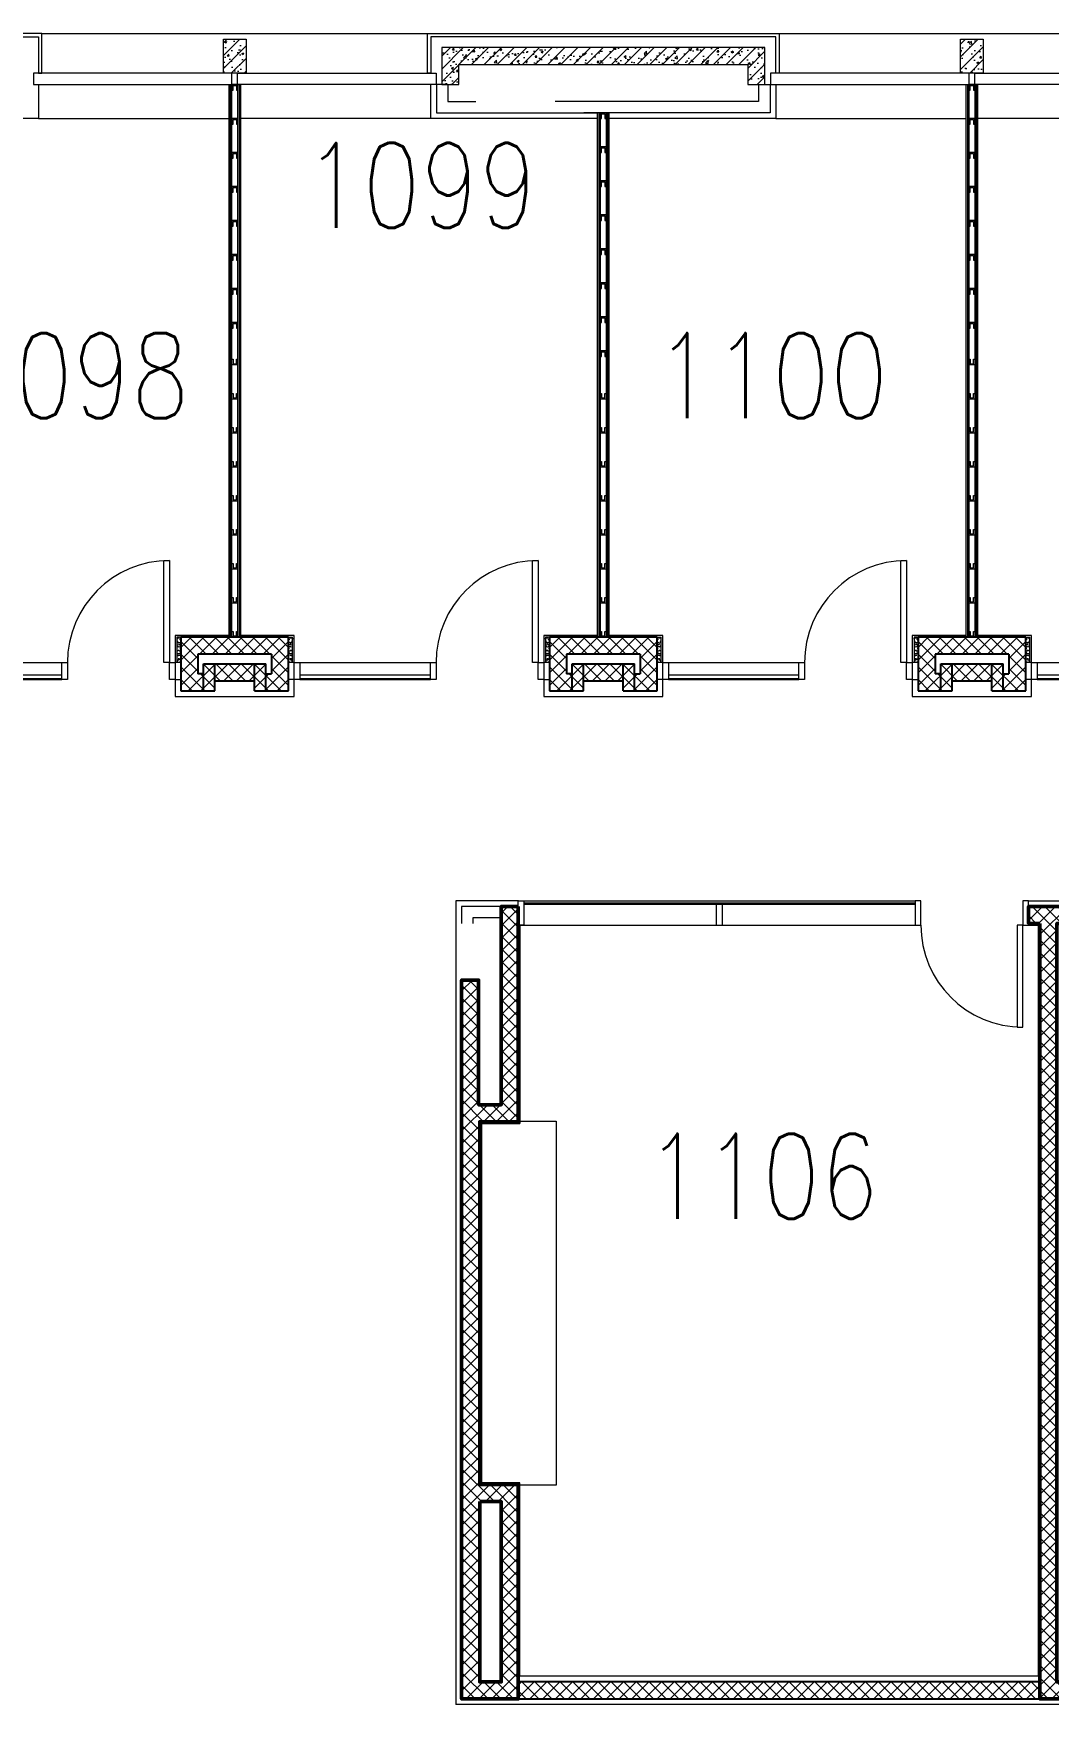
# Model space of a CAD drawing. Header units: inches. Extents: x 13084 to 220150, y 6494 to 167180.
# Drawn here: x 164090 to 173041, y 149840 to 164580 of the extents above; entities that cross this region are included whole.
import ezdxf
from ezdxf.enums import TextEntityAlignment as Align

# ---------------------------------------------------------------- set-up
doc = ezdxf.new("R2010")
doc.units = ezdxf.units.IN
doc.header["$MEASUREMENT"] = 0
for name, color, linetype, lineweight in [('Ground Floor$0$A-G250-G-Walls-Low-Level', 8, 'Continuous', 15), ('Ground Floor$0$A-G250-G-Walls-Precast-Concrete', 7, 'Continuous', 15), ('Ground Floor$0$A-G250-M-Walls-Blockwork', 7, 'Continuous', 25), ('Ground Floor$0$A-G250-M-Walls-Plasterboard-Partition', 7, 'Continuous', 15), ('Ground Floor$0$A-G252-H-Internal-Walls', 251, 'Continuous', 9), ('Ground Floor$0$A-G262-H-Precast-Panel', 251, 'Continuous', 5), ('Ground Floor$0$A-G312-M-Wall-Cladding-Panel', 7, 'Continuous', 9), ('Ground Floor$0$A-G312-M-Wall-Finish-Plaster', 7, 'Continuous', 15), ('Ground Floor$0$A-G321-M-Window', 251, 'Continuous', 9), ('Ground Floor$0$A-G322-M-Door', 251, 'Continuous', 15), ('Ground Floor$0$A-G4-M-Furniture-Built-In', 251, 'Continuous', 9), ('Ground Floor$0$Z-Z001-S-Room-Name-Identification-250', 7, 'Continuous', 15)]:
    doc.layers.add(name, color=color, linetype=linetype, lineweight=lineweight)
doc.styles.add('Ground Floor$0$Tag-RomanS', font='romans.shx', dxfattribs={"width": 0.8})
pattern_1 = [(45, (31615.24, 164129.57), (-56.1266, 56.1266), []), (135, (31615.24, 164129.57), (-56.1266, -56.1266), [])]

# ---------------------------------------------------------------- blocks, each defined once
blk = doc.blocks.new('Ground Floor$0$tag-roomname')
at = {"lineweight": 18, "ltscale": 0.01, "style": 'Ground Floor$0$Tag-RomanS', "width": 0.8}
blk.add_attdef('ROOM_NO_2', text='', height=3, dxfattribs=at).set_placement((0, 1.612), align=Align.MIDDLE_CENTER)
at = {"linetype": 'ByBlock', "lineweight": 13, "ltscale": 0.01, "style": 'Ground Floor$0$Tag-RomanS', "width": 0.8, "flags": 1}
for tag, p in [('ROOM_NAME_1', (0, -2.288)), ('AREA', (0, -5.744))]:
    blk.add_attdef(tag, text='', height=2.8, dxfattribs=at).set_placement(p, align=Align.MIDDLE_CENTER)
blk = doc.blocks.new('Ground Floor$0$Precast 1')
at = {"layer": 'Ground Floor$0$A-G262-H-Precast-Panel'}
h = blk.add_hatch(dxfattribs=at)
h.set_pattern_fill('AR-CONC', color=256, style=0)
h.set_pattern_definition([(50, (-134235.87, -913.52), (182.18467, -15.93909), [19.05, -209.55]), (355, (-134235.87, -913.52), (-35.24283, 191.05664), [15.24, -167.64]), (100.451, (-134220.69, -914.85), (146.9425, 175.11669), [16.19, -178.09]), (46.1842, (-134235.87, -862.72), (271.07904, -42.04233), [28.575, -314.325]), (96.6356, (-134213.28, -866.23), (237.40423, 247.42556), [24.285, -267.135]), (351.184, (-134235.87, -862.72), (237.4046, 247.4251), [22.86, -251.46]), (21, (-134210.47, -875.42), (151.61488, -102.26552), [19.05, -209.55]), (326, (-134210.47, -875.42), (61.80203, 184.18797), [15.24, -167.64]), (71.4514, (-134197.84, -883.94), (213.4165, 81.92286), [16.19, -178.09]), (37.5, (-134235.87, -913.52), (3.088603, 84.55504), [0, -165.608, 0, -170.18, 0, -168.275]), (7.5, (-134235.87, -913.52), (66.81966, 100.180575), [0, -97.028, 0, -161.798, 0, -64.135]), (327.5, (-134292.51, -913.52), (135.590595, -5.728744), [0, -63.5, 0, -198.12, 0, -262.89]), (317.5, (-134317.91, -913.52), (148.12918, 25.42649), [0, -82.55, 0, -131.572, 0, -186.69])])
h.paths.add_polyline_path([(114, 168), (-86, 168), (-86, -132), (114, -132)])
h = blk.add_hatch(dxfattribs=at)
h.set_pattern_fill('ANSI31', color=256, scale=25, style=0)
h.set_pattern_definition([(45, (-134235.87, -913.52), (-56.1266, 56.1266), [])])
h.paths.add_polyline_path([(114, 168), (-86, 168), (-86, -132), (114, -132)])
at = {"layer": 'Ground Floor$0$A-G250-G-Walls-Precast-Concrete', "elevation": 0}
blk.add_lwpolyline([(-86, 168), (114, 168), (114, -132), (-86, -132)], close=True, dxfattribs=at)
blk = doc.blocks.new('Ground Floor$0$Door1-faculty offices-2200')
at = {"layer": 'Ground Floor$0$A-G321-M-Window'}
blk.add_lwpolyline([(50, -65), (1200, -65), (1200, -35), (50, -35)], close=True, dxfattribs=at)
at = {"layer": 'Ground Floor$0$A-G322-M-Door'}
for p, q in [((50, 75), (1200, 75)), ((50, -75), (1200, -75))]:
    blk.add_line(p, q, dxfattribs=at)
for points in [[(2100, 975), (2150, 975), (2150, 75), (2100, 75)], [(50, 75), (50, -75), (0, -75), (0, 75)], [(1250, 75), (1250, -75), (1200, -75), (1200, 75)], [(2200, 75), (2200, -75), (2150, -75), (2150, 75)]]:
    blk.add_lwpolyline(points, close=True, dxfattribs=at)
blk.add_arc((2150, 75), 900, 90, 180, dxfattribs=at)
blk = doc.blocks.new('Ground Floor$0$Part Frame8')
for p, q in [((0, 100, 0), (4875, 100, 0)), ((0, 100, 0), (0, 0)), ((0, 87), (4875, 87)), ((0, 75), (4875, 75)), ((4875, 25), (0, 25)), ((4875, 12), (0, 12)), ((4875, 0, 0), (0, 0)), ((4875, 100, 0), (4875, 0, 0)), ((4875, 100, 0), (4875, 0))]:
    blk.add_line(p, q)
for points in [[(0, 25), (0, 75), (50, 75), (50, 65), (10, 65), (10, 35), (50, 35), (50, 25)], [(300, 25), (300, 75), (350, 75), (350, 65), (310, 65), (310, 35), (350, 35), (350, 25)], [(600, 25), (600, 75), (650, 75), (650, 65), (610, 65), (610, 35), (650, 35), (650, 25)], [(900, 25), (900, 75), (950, 75), (950, 65), (910, 65), (910, 35), (950, 35), (950, 25)], [(1200, 25), (1200, 75), (1250, 75), (1250, 65), (1210, 65), (1210, 35), (1250, 35), (1250, 25)], [(1500, 25), (1500, 75), (1550, 75), (1550, 65), (1510, 65), (1510, 35), (1550, 35), (1550, 25)], [(1800, 25), (1800, 75), (1850, 75), (1850, 65), (1810, 65), (1810, 35), (1850, 35), (1850, 25)], [(2100, 25), (2100, 75), (2150, 75), (2150, 65), (2110, 65), (2110, 35), (2150, 35), (2150, 25)], [(2400, 25), (2400, 75), (2450, 75), (2450, 65), (2410, 65), (2410, 35), (2450, 35), (2450, 25)], [(2775, 25), (2775, 75), (2725, 75), (2725, 65), (2765, 65), (2765, 35), (2725, 35), (2725, 25)], [(3075, 25), (3075, 75), (3025, 75), (3025, 65), (3065, 65), (3065, 35), (3025, 35), (3025, 25)], [(3375, 25), (3375, 75), (3325, 75), (3325, 65), (3365, 65), (3365, 35), (3325, 35), (3325, 25)], [(3675, 25), (3675, 75), (3625, 75), (3625, 65), (3665, 65), (3665, 35), (3625, 35), (3625, 25)], [(3975, 25), (3975, 75), (3925, 75), (3925, 65), (3965, 65), (3965, 35), (3925, 35), (3925, 25)], [(4275, 25), (4275, 75), (4225, 75), (4225, 65), (4265, 65), (4265, 35), (4225, 35), (4225, 25)], [(4575, 25), (4575, 75), (4525, 75), (4525, 65), (4565, 65), (4565, 35), (4525, 35), (4525, 25)], [(4875, 25), (4875, 75), (4825, 75), (4825, 65), (4865, 65), (4865, 35), (4825, 35), (4825, 25)]]:
    blk.add_lwpolyline(points, close=True)
blk = doc.blocks.new('Ground Floor$0$Part Frame9')
for p, q in [((0, 100), (4625, 100, 0)), ((0, 100), (0, 0)), ((0, 87), (4625, 87, 0)), ((0, 75), (4625, 75, 0)), ((4625, 25, 0), (0, 25)), ((4625, 12, 0), (0, 12)), ((4625, 0, 0), (0, 0)), ((4625, 0, 0), (4625, 100, 0))]:
    blk.add_line(p, q)
for points in [[(0, 25), (0, 75), (50, 75), (50, 65), (10, 65), (10, 35), (50, 35), (50, 25)], [(300, 25), (300, 75), (350, 75), (350, 65), (310, 65), (310, 35), (350, 35), (350, 25)], [(600, 25), (600, 75), (650, 75), (650, 65), (610, 65), (610, 35), (650, 35), (650, 25)], [(900, 25), (900, 75), (950, 75), (950, 65), (910, 65), (910, 35), (950, 35), (950, 25)], [(1200, 25), (1200, 75), (1250, 75), (1250, 65), (1210, 65), (1210, 35), (1250, 35), (1250, 25)], [(1500, 25), (1500, 75), (1550, 75), (1550, 65), (1510, 65), (1510, 35), (1550, 35), (1550, 25)], [(1800, 25), (1800, 75), (1850, 75), (1850, 65), (1810, 65), (1810, 35), (1850, 35), (1850, 25)], [(2100, 25), (2100, 75), (2150, 75), (2150, 65), (2110, 65), (2110, 35), (2150, 35), (2150, 25)], [(2525, 25), (2525, 75), (2475, 75), (2475, 65), (2515, 65), (2515, 35), (2475, 35), (2475, 25)], [(2825, 25), (2825, 75), (2775, 75), (2775, 65), (2815, 65), (2815, 35), (2775, 35), (2775, 25)], [(3125, 25), (3125, 75), (3075, 75), (3075, 65), (3115, 65), (3115, 35), (3075, 35), (3075, 25)], [(3425, 25), (3425, 75), (3375, 75), (3375, 65), (3415, 65), (3415, 35), (3375, 35), (3375, 25)], [(3725, 25), (3725, 75), (3675, 75), (3675, 65), (3715, 65), (3715, 35), (3675, 35), (3675, 25)], [(4025, 25), (4025, 75), (3975, 75), (3975, 65), (4015, 65), (4015, 35), (3975, 35), (3975, 25)], [(4325, 25), (4325, 75), (4275, 75), (4275, 65), (4315, 65), (4315, 35), (4275, 35), (4275, 25)], [(4625, 25), (4625, 75), (4575, 75), (4575, 65), (4615, 65), (4615, 35), (4575, 35), (4575, 25)]]:
    blk.add_lwpolyline(points, close=True)

msp = doc.modelspace()

# ---------------------------------------------------------------- hatches: boundary and pattern name
at = {"layer": 'Ground Floor$0$A-G252-H-Internal-Walls'}
h = msp.add_hatch(dxfattribs=at)
h.set_pattern_fill('AR-CONC', color=256, scale=0.3, angle=90, style=0)
h.set_pattern_definition([(40, (296865.234, 164014.57), (-4.781726, 54.6554), [5.715, -62.865]), (95, (296865.234, 164014.57), (57.316993, -10.572848), [4.572, -50.292]), (349.549, (296864.836, 164019.124), (52.535006, 44.08275), [4.857, -53.427]), (43.8158, (296880.474, 164014.57), (-12.6127, 81.323712), [8.5725, -94.2975]), (353.3644, (296879.42, 164021.35), (74.227667, 71.22127), [7.2855, -80.1405]), (98.816, (296880.474, 164014.57), (74.227535, 71.22138), [6.858, -75.438]), (69, (296876.664, 164022.19), (-30.679656, 45.484464), [5.715, -62.865]), (124, (296876.664, 164022.19), (55.25639, 18.540609), [4.572, -50.292]), (18.5486, (296874.11, 164025.98), (24.576857, 64.024947), [4.857, -53.427]), (52.5, (296865.234, 164014.57), (25.3665117, 0.926581), [0, -49.6824, 0, -51.054, 0, -50.4825]), (82.5, (296865.234, 164014.57), (30.0541724, 20.045899), [0, -29.1084, 0, -48.5394, 0, -19.2405]), (122.5, (296865.234, 163997.577), (-1.7186232, 40.6771786), [0, -19.05, 0, -59.436, 0, -78.867]), (132.5, (296865.234, 163989.957), (7.627947, 44.438754), [0, -24.765, 0, -39.4716, 0, -56.007])])
h.paths.add_polyline_path([(165355, 159255), (165390, 159255), (165390, 159030), (165355, 159030)])
h = msp.add_hatch(dxfattribs=at)
h.set_pattern_fill('ANSI37', color=256, scale=25, angle=90, style=0)
h.set_pattern_definition([(135, (31610.24, 164129.57), (-56.1266, -56.1266), []), (225, (31610.24, 164129.57), (56.1266, -56.1266), [])])
h.paths.add_polyline_path([(166340, 159255), (165390, 159255), (165390, 158780), (165590, 158780), (165590, 158930), (165540, 158930), (165540, 159105), (166190, 159105), (166190, 158930), (166140, 158930), (166140, 158780), (166340, 158780)])
h.paths.add_polyline_path([(165690, 159020), (165590, 159020), (165590, 158780), (165690, 158780)], flags=17)
h.paths.add_polyline_path([(165690, 159020), (165690, 158870), (166040, 158870), (166040, 159020)], flags=17)
h.paths.add_polyline_path([(166040, 158780), (166140, 158780), (166140, 159020), (166040, 159020)], flags=17)
h = msp.add_hatch(dxfattribs=at)
h.set_pattern_fill('AR-CONC', color=256, scale=0.3, angle=90, style=0)
h.set_pattern_definition([(140, (34865.24, 164014.57), (4.781726, 54.6554), [5.715, -62.865]), (85, (34865.24, 164014.57), (-57.316993, -10.572848), [4.572, -50.292]), (190.451, (34865.637, 164019.124), (-52.535006, 44.08275), [4.857, -53.427]), (136.1842, (34850, 164014.57), (12.6127, 81.323712), [8.5725, -94.2975]), (186.6356, (34851.05, 164021.35), (-74.227667, 71.22127), [7.2855, -80.1405]), (81.184, (34850, 164014.57), (-74.227535, 71.22138), [6.858, -75.438]), (111, (34853.81, 164022.19), (30.679656, 45.484464), [5.715, -62.865]), (56, (34853.81, 164022.19), (-55.25639, 18.540609), [4.572, -50.292]), (161.4514, (34856.365, 164025.98), (-24.576857, 64.024947), [4.857, -53.427]), (127.5, (34865.239, 164014.57), (-25.3665117, 0.926581), [0, -49.6824, 0, -51.054, 0, -50.4825]), (97.5, (34865.24, 164014.57), (-30.0541724, 20.045899), [0, -29.1084, 0, -48.5394, 0, -19.2405]), (57.5, (34865.239, 163997.577), (1.7186232, 40.6771786), [0, -19.05, 0, -59.436, 0, -78.867]), (47.5, (34865.24, 163989.957), (-7.627947, 44.438754), [0, -24.765, 0, -39.4716, 0, -56.007])])
h.paths.add_polyline_path([(166375, 159255), (166340, 159255), (166340, 159030), (166375, 159030)])
h = msp.add_hatch(dxfattribs=at)
h.set_pattern_fill('AR-CONC', color=256, scale=0.3, angle=90, style=0)
h.set_pattern_definition([(40, (300115.234, 164014.57), (-4.781726, 54.6554), [5.715, -62.865]), (95, (300115.234, 164014.57), (57.316993, -10.572848), [4.572, -50.292]), (349.549, (300114.836, 164019.124), (52.535006, 44.08275), [4.857, -53.427]), (43.8158, (300130.474, 164014.57), (-12.6127, 81.323712), [8.5725, -94.2975]), (353.3644, (300129.42, 164021.35), (74.227667, 71.22127), [7.2855, -80.1405]), (98.816, (300130.474, 164014.57), (74.227535, 71.22138), [6.858, -75.438]), (69, (300126.664, 164022.19), (-30.679656, 45.484464), [5.715, -62.865]), (124, (300126.664, 164022.19), (55.25639, 18.540609), [4.572, -50.292]), (18.5486, (300124.11, 164025.98), (24.576857, 64.024947), [4.857, -53.427]), (52.5, (300115.234, 164014.57), (25.3665117, 0.926581), [0, -49.6824, 0, -51.054, 0, -50.4825]), (82.5, (300115.234, 164014.57), (30.0541724, 20.045899), [0, -29.1084, 0, -48.5394, 0, -19.2405]), (122.5, (300115.234, 163997.577), (-1.7186232, 40.6771786), [0, -19.05, 0, -59.436, 0, -78.867]), (132.5, (300115.234, 163989.957), (7.627947, 44.438754), [0, -24.765, 0, -39.4716, 0, -56.007])])
h.paths.add_polyline_path([(168605, 159255), (168640, 159255), (168640, 159030), (168605, 159030)])
h = msp.add_hatch(dxfattribs=at)
h.set_pattern_fill('ANSI37', color=256, scale=25, angle=90, style=0)
h.set_pattern_definition([(135, (34860.24, 164129.57), (-56.1266, -56.1266), []), (225, (34860.24, 164129.57), (56.1266, -56.1266), [])])
h.paths.add_polyline_path([(169590, 159255), (168640, 159255), (168640, 158780), (168840, 158780), (168840, 158930), (168790, 158930), (168790, 159105), (169440, 159105), (169440, 158930), (169390, 158930), (169390, 158780), (169590, 158780)])
h.paths.add_polyline_path([(168940, 159020), (168840, 159020), (168840, 158780), (168940, 158780)], flags=17)
h.paths.add_polyline_path([(168940, 159020), (168940, 158870), (169290, 158870), (169290, 159020)], flags=17)
h.paths.add_polyline_path([(169290, 158780), (169390, 158780), (169390, 159020), (169290, 159020)], flags=17)
h = msp.add_hatch(dxfattribs=at)
h.set_pattern_fill('AR-CONC', color=256, scale=0.3, angle=90, style=0)
h.set_pattern_definition([(140, (38115.24, 164014.57), (4.781726, 54.6554), [5.715, -62.865]), (85, (38115.24, 164014.57), (-57.316993, -10.572848), [4.572, -50.292]), (190.451, (38115.637, 164019.124), (-52.535006, 44.08275), [4.857, -53.427]), (136.1842, (38100, 164014.57), (12.6127, 81.323712), [8.5725, -94.2975]), (186.6356, (38101.05, 164021.35), (-74.227667, 71.22127), [7.2855, -80.1405]), (81.184, (38100, 164014.57), (-74.227535, 71.22138), [6.858, -75.438]), (111, (38103.81, 164022.19), (30.679656, 45.484464), [5.715, -62.865]), (56, (38103.81, 164022.19), (-55.25639, 18.540609), [4.572, -50.292]), (161.4514, (38106.365, 164025.98), (-24.576857, 64.024947), [4.857, -53.427]), (127.5, (38115.239, 164014.57), (-25.3665117, 0.926581), [0, -49.6824, 0, -51.054, 0, -50.4825]), (97.5, (38115.24, 164014.57), (-30.0541724, 20.045899), [0, -29.1084, 0, -48.5394, 0, -19.2405]), (57.5, (38115.239, 163997.577), (1.7186232, 40.6771786), [0, -19.05, 0, -59.436, 0, -78.867]), (47.5, (38115.24, 163989.957), (-7.627947, 44.438754), [0, -24.765, 0, -39.4716, 0, -56.007])])
h.paths.add_polyline_path([(169625, 159255), (169590, 159255), (169590, 159030), (169625, 159030)])
h = msp.add_hatch(dxfattribs=at)
h.set_pattern_fill('AR-CONC', color=256, scale=0.3, angle=90, style=0)
h.set_pattern_definition([(40, (303365.234, 164014.57), (-4.781726, 54.6554), [5.715, -62.865]), (95, (303365.234, 164014.57), (57.316993, -10.572848), [4.572, -50.292]), (349.549, (303364.836, 164019.124), (52.535006, 44.08275), [4.857, -53.427]), (43.8158, (303380.474, 164014.57), (-12.6127, 81.323712), [8.5725, -94.2975]), (353.3644, (303379.42, 164021.35), (74.227667, 71.22127), [7.2855, -80.1405]), (98.816, (303380.474, 164014.57), (74.227535, 71.22138), [6.858, -75.438]), (69, (303376.664, 164022.19), (-30.679656, 45.484464), [5.715, -62.865]), (124, (303376.664, 164022.19), (55.25639, 18.540609), [4.572, -50.292]), (18.5486, (303374.11, 164025.98), (24.576857, 64.024947), [4.857, -53.427]), (52.5, (303365.234, 164014.57), (25.3665117, 0.926581), [0, -49.6824, 0, -51.054, 0, -50.4825]), (82.5, (303365.234, 164014.57), (30.0541724, 20.045899), [0, -29.1084, 0, -48.5394, 0, -19.2405]), (122.5, (303365.234, 163997.577), (-1.7186232, 40.6771786), [0, -19.05, 0, -59.436, 0, -78.867]), (132.5, (303365.234, 163989.957), (7.627947, 44.438754), [0, -24.765, 0, -39.4716, 0, -56.007])])
h.paths.add_polyline_path([(171855, 159255), (171890, 159255), (171890, 159030), (171855, 159030)])
h = msp.add_hatch(dxfattribs=at)
h.set_pattern_fill('ANSI37', color=256, scale=25, angle=90, style=0)
h.set_pattern_definition([(135, (38110.24, 164129.57), (-56.1266, -56.1266), []), (225, (38110.24, 164129.57), (56.1266, -56.1266), [])])
h.paths.add_polyline_path([(172840, 159255), (171890, 159255), (171890, 158780), (172090, 158780), (172090, 158930), (172040, 158930), (172040, 159105), (172690, 159105), (172690, 158930), (172640, 158930), (172640, 158780), (172840, 158780)])
h.paths.add_polyline_path([(172190, 159020), (172090, 159020), (172090, 158780), (172190, 158780)], flags=17)
h.paths.add_polyline_path([(172190, 159020), (172190, 158870), (172540, 158870), (172540, 159020)], flags=17)
h.paths.add_polyline_path([(172540, 158780), (172640, 158780), (172640, 159020), (172540, 159020)], flags=17)
h = msp.add_hatch(dxfattribs=at)
h.set_pattern_fill('AR-CONC', color=256, scale=0.3, angle=90, style=0)
h.set_pattern_definition([(140, (41365.24, 164014.57), (4.781726, 54.6554), [5.715, -62.865]), (85, (41365.24, 164014.57), (-57.316993, -10.572848), [4.572, -50.292]), (190.451, (41365.637, 164019.124), (-52.535006, 44.08275), [4.857, -53.427]), (136.1842, (41350, 164014.57), (12.6127, 81.323712), [8.5725, -94.2975]), (186.6356, (41351.05, 164021.35), (-74.227667, 71.22127), [7.2855, -80.1405]), (81.184, (41350, 164014.57), (-74.227535, 71.22138), [6.858, -75.438]), (111, (41353.81, 164022.19), (30.679656, 45.484464), [5.715, -62.865]), (56, (41353.81, 164022.19), (-55.25639, 18.540609), [4.572, -50.292]), (161.4514, (41356.365, 164025.98), (-24.576857, 64.024947), [4.857, -53.427]), (127.5, (41365.239, 164014.57), (-25.3665117, 0.926581), [0, -49.6824, 0, -51.054, 0, -50.4825]), (97.5, (41365.24, 164014.57), (-30.0541724, 20.045899), [0, -29.1084, 0, -48.5394, 0, -19.2405]), (57.5, (41365.239, 163997.577), (1.7186232, 40.6771786), [0, -19.05, 0, -59.436, 0, -78.867]), (47.5, (41365.24, 163989.957), (-7.627947, 44.438754), [0, -24.765, 0, -39.4716, 0, -56.007])])
h.paths.add_polyline_path([(172875, 159255), (172840, 159255), (172840, 159030), (172875, 159030)])
h = msp.add_hatch(dxfattribs=at)
h.set_pattern_fill('ANSI37', color=256, scale=25, style=0)
h.set_pattern_definition(pattern_1)
h.paths.add_polyline_path([(168365, 156880), (168215, 156880), (168215, 155130), (168015, 155130), (168015, 156230), (167865, 156230), (167865, 149890), (168365, 149890), (168365, 151780), (168025, 151780), (168025, 154980), (168365, 154980)])
h.paths.add_polyline_path([(168215, 151630), (168215, 150040), (168025, 150040), (168025, 151630)], flags=16)
h = msp.add_hatch(dxfattribs=at)
h.set_pattern_fill('ANSI37', color=256, scale=25, style=0)
h.set_pattern_definition(pattern_1)
h.paths.add_polyline_path([(173115, 156730), (174065, 156730), (174065, 156880), (172865, 156880), (172865, 156730), (172965, 156730), (172965, 149890), (174310, 149890), (174310, 150040), (173115, 150040)])
h = msp.add_hatch(dxfattribs=at)
h.set_pattern_fill('ANSI37', color=256, scale=25, style=0)
h.set_pattern_definition(pattern_1)
h.paths.add_polyline_path([(168365, 150040), (168365, 149890), (172965, 149890), (172965, 150040)])
at = {"layer": 'Ground Floor$0$A-G262-H-Precast-Panel'}
h = msp.add_hatch(dxfattribs=at)
h.set_pattern_fill('ANSI31', color=256, scale=25, style=0)
h.set_pattern_definition([(45, (31615.24, 164129.57), (-56.1266, 56.1266), [])])
h.paths.add_polyline_path([(170540, 164455), (167690, 164455), (167690, 164130), (167840, 164130), (167840, 164305), (170390, 164305), (170390, 164130), (170540, 164130)])
h = msp.add_hatch(dxfattribs=at)
h.set_pattern_fill('AR-CONC', color=256, style=0)
h.set_pattern_definition([(50, (31615.24, 164129.57), (182.18467, -15.93909), [19.05, -209.55]), (355, (31615.24, 164129.57), (-35.24283, 191.05664), [15.24, -167.64]), (100.451, (31630.42, 164128.24), (146.9425, 175.11669), [16.19, -178.09]), (46.1842, (31615.24, 164180.37), (271.07904, -42.04233), [28.575, -314.325]), (96.6356, (31637.83, 164176.87), (237.40423, 247.42556), [24.285, -267.135]), (351.184, (31615.24, 164180.37), (237.4046, 247.4251), [22.86, -251.46]), (21, (31640.64, 164167.67), (151.61488, -102.26552), [19.05, -209.55]), (326, (31640.64, 164167.67), (61.80203, 184.18797), [15.24, -167.64]), (71.4514, (31653.27, 164159.15), (213.4165, 81.92286), [16.19, -178.09]), (37.5, (31615.24, 164129.57), (3.088603, 84.55504), [0, -165.608, 0, -170.18, 0, -168.275]), (7.5, (31615.24, 164129.57), (66.81966, 100.180575), [0, -97.028, 0, -161.798, 0, -64.135]), (327.5, (31558.6, 164129.57), (135.590595, -5.728744), [0, -63.5, 0, -198.12, 0, -262.89]), (317.5, (31533.2, 164129.57), (148.12918, 25.42649), [0, -82.55, 0, -131.572, 0, -186.69])])
h.paths.add_polyline_path([(170540, 164455), (167690, 164455), (167690, 164130), (167840, 164130), (167840, 164305), (170390, 164305), (170390, 164130), (170540, 164130)])

# ---------------------------------------------------------------- linework, layer by layer
at = {"layer": 'Ground Floor$0$A-G250-G-Walls-Low-Level'}
for p, q in [((164165, 164580), (167565, 164580)), ((170665, 164580), (174065, 164580)), ((164135, 163830), (165815, 163830, 0)), ((167595, 163830, 0), (165915, 163830, 0)), ((170635, 163830), (172315, 163830, 0)), ((174095, 163830), (172415, 163830, 0))]:
    msp.add_line(p, q, dxfattribs=at)
at = {"layer": 'Ground Floor$0$A-G250-G-Walls-Precast-Concrete', "elevation": 0}
msp.add_lwpolyline([(170540, 164455), (167690, 164455), (167690, 164130), (167840, 164130), (167840, 164305), (170390, 164305), (170390, 164130), (170540, 164130), (170540, 164455), (170540, 164455)], dxfattribs=at)
at = {"layer": 'Ground Floor$0$A-G250-M-Walls-Blockwork'}
for p, q in [((166340, 159255, 0), (165390, 159255, 0)), ((165390, 159255, 0), (165390, 158780, 0)), ((166340, 158780, 0), (166340, 159255, 0)), ((169590, 159255, 0), (168640, 159255, 0)), ((168640, 159255, 0), (168640, 158780, 0)), ((169590, 158780, 0), (169590, 159255, 0)), ((172840, 159255), (171890, 159255)), ((171890, 159255), (171890, 158780)), ((172840, 158780), (172840, 159255)), ((166190, 159105, 0), (165540, 159105, 0)), ((165540, 159105, 0), (165540, 158930, 0)), ((166190, 159105, 0), (166190, 158930, 0)), ((169440, 159105, 0), (168790, 159105, 0)), ((168790, 159105, 0), (168790, 158930, 0)), ((169440, 159105, 0), (169440, 158930, 0)), ((172690, 159105), (172040, 159105)), ((172040, 159105), (172040, 158930)), ((172690, 159105), (172690, 158930)), ((165590, 158930, 0), (165540, 158930, 0)), ((165590, 158780, 0), (165590, 159020, 0)), ((165590, 159020, 0), (166140, 159020, 0)), ((165690, 158780, 0), (165690, 159020, 0)), ((166040, 158780, 0), (166040, 159020, 0)), ((166140, 158780, 0), (166140, 159020, 0)), ((166140, 158930, 0), (166190, 158930, 0)), ((168840, 158930, 0), (168790, 158930, 0)), ((168840, 158780, 0), (168840, 159020, 0)), ((168840, 159020, 0), (169390, 159020, 0)), ((168940, 158780, 0), (168940, 159020, 0)), ((169290, 158780, 0), (169290, 159020, 0)), ((169390, 158780, 0), (169390, 159020, 0)), ((169390, 158930, 0), (169440, 158930, 0)), ((172090, 158930), (172040, 158930)), ((172090, 158780), (172090, 159020)), ((172090, 159020), (172640, 159020)), ((172190, 158780), (172190, 159020)), ((172540, 158780), (172540, 159020)), ((172640, 158780), (172640, 159020)), ((172640, 158930), (172690, 158930)), ((165390, 158780, 0), (165690, 158780, 0)), ((165690, 158870, 0), (166040, 158870, 0)), ((166040, 158780, 0), (166340, 158780, 0)), ((168640, 158780, 0), (168940, 158780, 0)), ((168940, 158870, 0), (169290, 158870, 0)), ((169290, 158780, 0), (169590, 158780, 0)), ((171890, 158780), (172190, 158780)), ((172190, 158870), (172540, 158870)), ((172540, 158780), (172840, 158780)), ((172965, 150040, 0), (168365, 150040, 0)), ((168365, 149890, 0), (172965, 149890, 0))]:
    msp.add_line(p, q, dxfattribs=at)
at = {"layer": 'Ground Floor$0$A-G250-M-Walls-Blockwork', "lineweight": 50, "ltscale": 0.02}
msp.add_lwpolyline([(168365, 156880), (168365, 154980), (168025, 154980), (168025, 151780), (168365, 151780), (168365, 149890), (167865, 149890), (167865, 156230), (168015, 156230), (168015, 155130), (168215, 155130), (168215, 156880)], close=True, dxfattribs=at)
at = {"layer": 'Ground Floor$0$A-G250-M-Walls-Blockwork', "lineweight": 50, "ltscale": 0.02, "elevation": 0}
for points in [[(172965, 156730), (172965, 149890), (174310, 149890), (174310, 150040), (173115, 150040), (173115, 156730), (174065, 156730), (174065, 156880), (172865, 156880), (172865, 156730)], [(168025, 151630), (168215, 151630), (168215, 150040), (168025, 150040)]]:
    msp.add_lwpolyline(points, close=True, dxfattribs=at)
at = {"layer": 'Ground Floor$0$A-G250-M-Walls-Plasterboard-Partition'}
msp.add_line((169165, 163880), (168942, 163880), dxfattribs=at)
at = {"layer": 'Ground Floor$0$A-G312-M-Wall-Cladding-Panel'}
for points in [[(163040, 164550), (164135, 164550), (164135, 164230), (164165, 164230), (164165, 164580), (163040, 164580)], [(167565, 164230), (167565, 164580), (170665, 164580), (170665, 164230), (170635, 164230), (170635, 164550), (167595, 164550), (167595, 164230)]]:
    msp.add_lwpolyline(points, close=True, dxfattribs=at)
at = {"layer": 'Ground Floor$0$A-G312-M-Wall-Finish-Plaster'}
for p, q in [((164135, 164130), (164135, 163830)), ((167595, 163830, 0), (167595, 164130, 0)), ((167645, 164130, 0), (167640, 164130)), ((167645, 164130), (167645, 163880)), ((167745, 164130), (167645, 164130)), ((167745, 164130), (167745, 163980)), ((170485, 164130), (170485, 163980)), ((170485, 164130), (170585, 164130)), ((170585, 164130), (170585, 163880)), ((170590, 164130, 0), (170585, 164130)), ((170635, 164130), (170635, 163830)), ((167745, 163980), (167990, 163980)), ((170485, 163980), (168690, 163980)), ((164135, 163830), (162930, 163830, 0)), ((169065, 163830, 0), (167595, 163830, 0)), ((167645, 163880), (169065, 163880)), ((170585, 163880), (169165, 163880)), ((170635, 163830), (169165, 163830)), ((165815, 159270, 0), (165340, 159270, 0)), ((165340, 159270, 0), (165340, 158730, 0)), ((165355, 159255, 0), (165355, 159030, 0)), ((165390, 159255, 0), (165355, 159255, 0)), ((166390, 159270, 0), (165915, 159270, 0)), ((166340, 159255, 0), (166375, 159255, 0)), ((166375, 159030, 0), (166375, 159255, 0)), ((166390, 158730, 0), (166390, 159270, 0)), ((169065, 159270, 0), (168590, 159270, 0)), ((168590, 159270, 0), (168590, 158730, 0)), ((168605, 159255, 0), (168605, 159030, 0)), ((168640, 159255, 0), (168605, 159255, 0)), ((169640, 159270, 0), (169165, 159270, 0)), ((169590, 159255, 0), (169625, 159255, 0)), ((169625, 159030, 0), (169625, 159255, 0)), ((169640, 158730, 0), (169640, 159270, 0)), ((172315, 159270), (171840, 159270)), ((171840, 159270), (171840, 158730)), ((171855, 159255), (171855, 159030)), ((171890, 159255), (171855, 159255)), ((172890, 159270), (172415, 159270)), ((172840, 159255), (172875, 159255)), ((172875, 159030, 0), (172875, 159255)), ((172890, 158730), (172890, 159270)), ((165390, 159030, 0), (165340, 159030, 0)), ((166390, 159030, 0), (166340, 159030, 0)), ((168640, 159030, 0), (168590, 159030, 0)), ((169640, 159030, 0), (169590, 159030, 0)), ((171890, 159030), (171840, 159030)), ((172890, 159030, 0), (172840, 159030, 0)), ((165340, 158880, 0), (165390, 158880, 0)), ((166390, 158880, 0), (166340, 158880, 0)), ((168590, 158880, 0), (168640, 158880, 0)), ((169640, 158880, 0), (169590, 158880, 0)), ((171840, 158880, 0), (171890, 158880)), ((172890, 158880, 0), (172840, 158880, 0)), ((165340, 158730, 0), (166390, 158730, 0)), ((168590, 158730, 0), (169640, 158730, 0)), ((171840, 158730), (172890, 158730)), ((167815, 156930, 0), (167815, 149840, 0)), ((168367, 156930, 0), (167815, 156930, 0)), ((168215, 156880, 0), (167865, 156880, 0)), ((167865, 156880, 0), (167865, 156730, 0)), ((172865, 156930, 0), (174080, 156930, 0)), ((172865, 156880, 0), (172865, 156930, 0)), ((168215, 156780, 0), (167965, 156780, 0)), ((167965, 156780, 0), (167965, 156730, 0)), ((168380, 156715, 0), (168380, 154965, 0)), ((172865, 156730, 0), (172865, 156715, 0)), ((172865, 156715, 0), (172950, 156715, 0)), ((172950, 156715, 0), (172950, 150090, 0)), ((168040, 154965, 0), (168040, 151795, 0)), ((168040, 154965, 0), (168380, 154965, 0)), ((168040, 151795, 0), (168380, 151795, 0)), ((168380, 150090, 0), (168380, 151795, 0)), ((172950, 150090, 0), (168380, 150090, 0)), ((174325, 149840, 0), (167815, 149840, 0))]:
    msp.add_line(p, q, dxfattribs=at)
at = {"layer": 'Ground Floor$0$A-G321-M-Window'}
for p, q in [((168414, 156911, 0), (171865, 156911, 0)), ((168414, 156898, 0), (171865, 156898, 0))]:
    msp.add_line(p, q, dxfattribs=at)
for points in [[(165840, 164130), (165840, 164230), (164090, 164230), (164090, 164130)], [(165890, 164130), (165890, 164230), (167640, 164230), (167640, 164130)]]:
    msp.add_lwpolyline(points, close=True, dxfattribs=at)
at = {"layer": 'Ground Floor$0$A-G321-M-Window', "elevation": 0}
for points in [[(172340, 164130), (172340, 164230), (170590, 164230), (170590, 164130)], [(172390, 164130), (172390, 164230), (174140, 164230), (174140, 164130)], [(170111, 156715), (170167, 156715), (170167, 156898), (170111, 156898)]]:
    msp.add_lwpolyline(points, close=True, dxfattribs=at)
for points in [[(170134, 156911), (170135, 156910), (170135, 156899), (170134, 156898)], [(170146, 156911), (170145, 156910), (170145, 156899), (170146, 156898)]]:
    msp.add_lwpolyline(points, dxfattribs=at)
at = {"layer": 'Ground Floor$0$A-G321-M-Window'}
msp.add_arc((170140, 156947, 0), 36.6, 260.5319, 279.4272, dxfattribs=at)
at = {"layer": 'Ground Floor$0$A-G322-M-Door'}
for p, q in [((168414, 156930, 0), (171865, 156930, 0)), ((168365, 156715, 0), (171865, 156715, 0))]:
    msp.add_line(p, q, dxfattribs=at)
at = {"layer": 'Ground Floor$0$A-G322-M-Door', "elevation": 0}
for points in [[(168414, 156715), (168365, 156715), (168365, 156930), (168414, 156930)], [(171915, 156715), (171915, 156930), (171865, 156930), (171865, 156715)], [(172865, 156715), (172865, 156930), (172815, 156930), (172815, 156715)], [(172765, 155815), (172815, 155815), (172815, 156715), (172765, 156715)]]:
    msp.add_lwpolyline(points, close=True, dxfattribs=at)
at = {"layer": 'Ground Floor$0$A-G322-M-Door'}
msp.add_arc((172815, 156715, 0), 900, 180, 270, dxfattribs=at)
at = {"layer": 'Ground Floor$0$A-G4-M-Furniture-Built-In', "elevation": 0}
msp.add_lwpolyline([(168380, 154985), (168700, 154985), (168700, 151775), (168380, 151775), (168380, 151795), (168040, 151795), (168040, 154965), (168380, 154965)], close=True, dxfattribs=at)

# ---------------------------------------------------------------- block references
at = {"layer": 'Ground Floor$0$A-G250-G-Walls-Precast-Concrete'}
for p in [(165851, 164361), (172351, 164361, 0)]:
    msp.add_blockref('Ground Floor$0$Precast 1', p, dxfattribs=at)
at = {"layer": 'Ground Floor$0$A-G250-M-Walls-Plasterboard-Partition', "rotation": 90}
for name, p in [('Ground Floor$0$Part Frame8', (165915, 159255, 0)), ('Ground Floor$0$Part Frame8', (172415, 159255, 0)), ('Ground Floor$0$Part Frame9', (169165, 159255, 0))]:
    msp.add_blockref(name, p, dxfattribs=at)
at = {"layer": 'Ground Floor$0$A-G322-M-Door'}
for p in [(163140, 158955), (166390, 158955, 0), (169640, 158955, 0), (172890, 158955, 0)]:
    msp.add_blockref('Ground Floor$0$Door1-faculty offices-2200', p, dxfattribs=at)
at = {"layer": 'Ground Floor$0$Z-Z001-S-Room-Name-Identification-250'}
ref = msp.add_blockref('Ground Floor$0$tag-roomname', (167505, 162836), dxfattribs=dict(at, xscale=250, yscale=250, zscale=250))
ref.add_attrib('ROOM_NO_2', '1099', dxfattribs={"layer": '0', "lineweight": 18, "ltscale": 0.01, "height": 750, "style": 'Ground Floor$0$Tag-RomanS', "width": 0.8}).set_placement((167505, 163239), align=Align.MIDDLE_CENTER)
ref = msp.add_blockref('Ground Floor$0$tag-roomname', (164438, 161158), dxfattribs=dict(at, xscale=250, yscale=250, zscale=250))
ref.add_attrib('ROOM_NO_2', '1098', dxfattribs={"layer": '0', "lineweight": 18, "ltscale": 0.01, "height": 750, "style": 'Ground Floor$0$Tag-RomanS', "width": 0.8}).set_placement((164438, 161561), align=Align.MIDDLE_CENTER)
ref = msp.add_blockref('Ground Floor$0$tag-roomname', (170599, 161158), dxfattribs=dict(at, xscale=250, yscale=250, zscale=250))
ref.add_attrib('ROOM_NO_2', '1100', dxfattribs={"layer": '0', "lineweight": 18, "ltscale": 0.01, "height": 750, "style": 'Ground Floor$0$Tag-RomanS', "width": 0.8}).set_placement((170599, 161561), align=Align.MIDDLE_CENTER)
ref = msp.add_blockref('Ground Floor$0$tag-roomname', (170514, 154097), dxfattribs=dict(at, xscale=250, yscale=250, zscale=250))
ref.add_attrib('ROOM_NO_2', '1106', dxfattribs={"layer": '0', "lineweight": 18, "ltscale": 0.01, "height": 750, "style": 'Ground Floor$0$Tag-RomanS', "width": 0.8}).set_placement((170514, 154500), align=Align.MIDDLE_CENTER)

doc.saveas('drawing.dxf')
